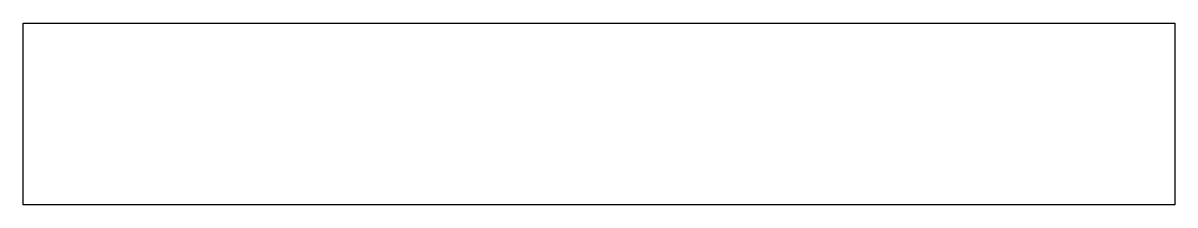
# Model space of a CAD drawing. Header units: metres. Extents: x -18.5 to 13.8, y -1.1 to 46.5.
# Drawn here: x -18.55 to 13.75, y -1.1 to 4 of the extents above.
import ezdxf

# ---------------------------------------------------------------- set-up
doc = ezdxf.new("R2010")
doc.units = ezdxf.units.M

msp = doc.modelspace()

# ---------------------------------------------------------------- linework, layer by layer
for p, q in [((-18.55, 3.575), (-18.55, 4)), ((-18.55, 4), (-17.618, 4)), ((-17.618, 4), (-17.459, 4)), ((-17.459, 4), (-17.275, 4)), ((-17.275, 4), (-17.091, 4)), ((-17.091, 4), (-16.944, 4)), ((-16.944, 4), (-16.871, 4)), ((-16.871, 4), (9.223, 4)), ((9.223, 4), (12.993, 4)), ((12.993, 4), (13.066, 4)), ((13.066, 4), (13.167, 4)), ((13.167, 4), (13.273, 4)), ((13.273, 4), (13.367, 4)), ((13.367, 4), (13.44, 4)), ((13.44, 4), (13.49, 4)), ((13.49, 4), (13.75, 4)), ((13.75, 4), (13.75, -0.337)), ((-18.55, -0.337), (-18.55, 3.575)), ((-18.55, -0.941), (-18.55, -0.337)), ((13.75, -0.337), (13.75, -1.1)), ((-18.55, -0.958), (-18.55, -0.941)), ((-18.55, -0.971), (-18.55, -0.958)), ((-18.55, -0.979), (-18.55, -0.971)), ((-18.55, -1.053), (-18.55, -0.979)), ((-18.55, -1.058), (-18.55, -1.053)), ((-18.55, -1.059), (-18.55, -1.058)), ((-18.55, -1.1), (-18.55, -1.059)), ((-18.357, -1.1), (-18.55, -1.1)), ((-17.078, -1.1), (-18.357, -1.1)), ((-16.932, -1.1), (-17.078, -1.1)), ((-16.733, -1.1), (-16.932, -1.1)), ((-16.477, -1.1), (-16.733, -1.1)), ((-16.175, -1.1), (-16.477, -1.1)), ((-15.855, -1.1), (-16.175, -1.1)), ((-15.565, -1.1), (-15.855, -1.1)), ((-15.364, -1.1), (-15.565, -1.1)), ((-15.293, -1.1), (-15.364, -1.1)), ((5.217, -1.1), (-15.293, -1.1)), ((5.822, -1.1), (5.217, -1.1)), ((12.21, -1.1), (5.822, -1.1)), ((12.245, -1.1), (12.21, -1.1)), ((12.353, -1.1), (12.245, -1.1)), ((12.517, -1.1), (12.353, -1.1)), ((12.708, -1.1), (12.517, -1.1)), ((12.89, -1.1), (12.708, -1.1)), ((13.043, -1.1), (12.89, -1.1)), ((13.157, -1.1), (13.043, -1.1)), ((13.043, -1.1), (13.043, -1.1)), ((13.233, -1.1), (13.157, -1.1)), ((13.276, -1.1), (13.233, -1.1)), ((13.75, -1.1), (13.276, -1.1))]:
    msp.add_line(p, q)

doc.saveas('drawing.dxf')
